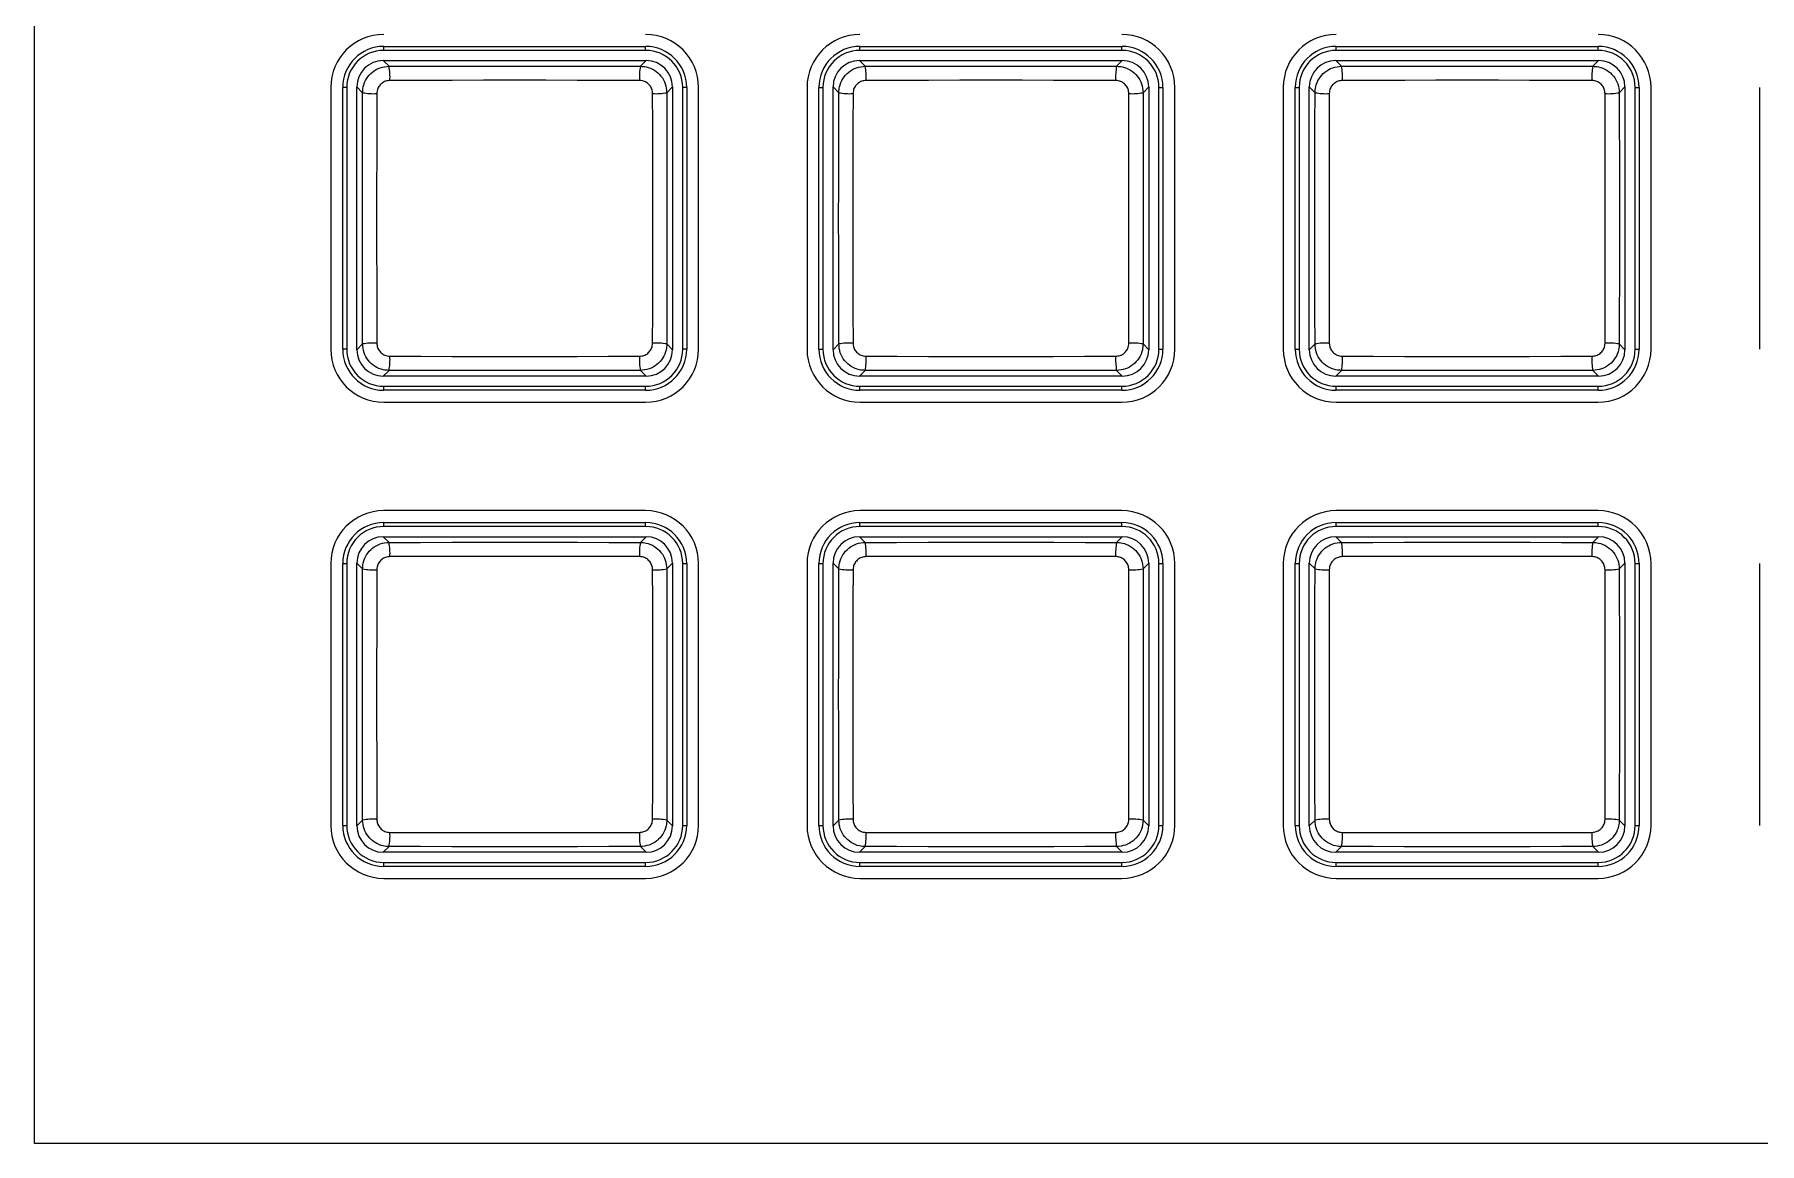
# Model space of a CAD drawing. Header units: millimetres. Extents: x 69 to 580, y 43 to 425.
# Drawn here: x 146.13 to 178.73, y 124.94 to 145.9 of the extents above; entities that cross this region are included whole.
import ezdxf

# ---------------------------------------------------------------- set-up
doc = ezdxf.new("R2010")
doc.units = ezdxf.units.MM

msp = doc.modelspace()

# ---------------------------------------------------------------- linework, layer by layer
at = {"color": 7, "linetype": 'Continuous', "lineweight": 15}
for p, q in [((146.1276, 124.9428), (146.1276, 161.8518)), ((152.7197, 145.4124), (152.8275, 145.3046)), ((152.7197, 145.4124), (157.6854, 145.4124)), ((152.7276, 145.6799), (157.6776, 145.6799)), ((152.7276, 145.6049), (152.7276, 145.6799)), ((157.6776, 145.6049), (152.7276, 145.6049)), ((157.5776, 145.3046), (157.6854, 145.4124)), ((157.6776, 145.6049), (157.6776, 145.6799)), ((161.7197, 145.4124), (161.8275, 145.3046)), ((161.7197, 145.4124), (166.6854, 145.4124)), ((161.7276, 145.6799), (166.6776, 145.6799)), ((161.7276, 145.6049), (161.7276, 145.6799)), ((166.6776, 145.6049), (161.7276, 145.6049)), ((166.5776, 145.3046), (166.6854, 145.4124)), ((166.6776, 145.6049), (166.6776, 145.6799)), ((170.7197, 145.4124), (170.8275, 145.3046)), ((170.7197, 145.4124), (175.6854, 145.4124)), ((170.7276, 145.6799), (175.6776, 145.6799)), ((170.7276, 145.6049), (170.7276, 145.6799)), ((175.6776, 145.6049), (170.7276, 145.6049)), ((175.5776, 145.3046), (175.6854, 145.4124)), ((175.6776, 145.6049), (175.6776, 145.6799)), ((151.7276, 144.9049), (151.7276, 139.9549)), ((151.9526, 139.9549), (151.9526, 144.9049)), ((152.0276, 144.9049), (151.9526, 144.9049)), ((152.0276, 144.9049), (152.0276, 139.9549)), ((152.3278, 144.8049), (152.22, 144.9127)), ((152.22, 139.947), (152.22, 144.9127)), ((158.1851, 144.9127), (158.0773, 144.8049)), ((158.1851, 144.9127), (158.1851, 139.947)), ((158.3776, 139.9549), (158.3776, 144.9049)), ((158.4526, 144.9049), (158.3776, 144.9049)), ((158.4526, 144.9049), (158.4526, 139.9549)), ((158.6776, 139.9549), (158.6776, 144.9049)), ((160.7276, 144.9049), (160.7276, 139.9549)), ((160.9526, 139.9549), (160.9526, 144.9049)), ((160.9526, 144.9049), (161.0276, 144.9049)), ((161.0276, 144.9049), (161.0276, 139.9549)), ((161.3278, 144.8049), (161.22, 144.9127)), ((161.22, 139.947), (161.22, 144.9127)), ((167.1851, 144.9127), (167.0773, 144.8049)), ((167.1851, 144.9127), (167.1851, 139.947)), ((167.3776, 139.9549), (167.3776, 144.9049)), ((167.3776, 144.9049), (167.4526, 144.9049)), ((167.4526, 144.9049), (167.4526, 139.9549)), ((167.6776, 139.9549), (167.6776, 144.9049)), ((169.7276, 144.9049), (169.7276, 139.9549)), ((169.9526, 139.9549), (169.9526, 144.9049)), ((169.9526, 144.9049), (170.0276, 144.9049)), ((170.0276, 144.9049), (170.0276, 139.9549)), ((170.3278, 144.8049), (170.22, 144.9127)), ((170.22, 139.947), (170.22, 144.9127)), ((176.1851, 144.9127), (176.0773, 144.8049)), ((176.1851, 144.9127), (176.1851, 139.947)), ((176.3776, 139.9549), (176.3776, 144.9049)), ((176.3776, 144.9049), (176.4526, 144.9049)), ((176.4526, 144.9049), (176.4526, 139.9549)), ((176.6776, 139.9549), (176.6776, 144.9049)), ((178.7276, 144.9049), (178.7276, 139.9549)), ((152.0276, 139.9549), (151.9526, 139.9549)), ((152.22, 139.947), (152.3278, 140.0548)), ((158.0773, 140.0548), (158.1851, 139.947)), ((158.4526, 139.9549), (158.3776, 139.9549)), ((160.9526, 139.9549), (161.0276, 139.9549)), ((161.22, 139.947), (161.3278, 140.0548)), ((167.0773, 140.0548), (167.1851, 139.947)), ((167.3776, 139.9549), (167.4526, 139.9549)), ((169.9526, 139.9549), (170.0276, 139.9549)), ((170.22, 139.947), (170.3278, 140.0548)), ((176.0773, 140.0548), (176.1851, 139.947)), ((176.3776, 139.9549), (176.4526, 139.9549)), ((152.8275, 139.5551), (152.7197, 139.4473)), ((157.6854, 139.4473), (157.5776, 139.5551)), ((161.8275, 139.5551), (161.7197, 139.4473)), ((166.6854, 139.4473), (166.5776, 139.5551)), ((170.8275, 139.5551), (170.7197, 139.4473)), ((175.6854, 139.4473), (175.5776, 139.5551)), ((157.6854, 139.4473), (152.7197, 139.4473)), ((152.7276, 139.1799), (152.7276, 139.2549)), ((152.7276, 139.2549), (157.6776, 139.2549)), ((157.6776, 139.1799), (157.6776, 139.2549)), ((166.6854, 139.4473), (161.7197, 139.4473)), ((161.7276, 139.1799), (161.7276, 139.2549)), ((161.7276, 139.2549), (166.6776, 139.2549)), ((166.6776, 139.1799), (166.6776, 139.2549)), ((175.6854, 139.4473), (170.7197, 139.4473)), ((170.7276, 139.1799), (170.7276, 139.2549)), ((170.7276, 139.2549), (175.6776, 139.2549)), ((175.6776, 139.1799), (175.6776, 139.2549)), ((157.6776, 139.1799), (152.7276, 139.1799)), ((152.7276, 138.9549), (157.6776, 138.9549)), ((166.6776, 139.1799), (161.7276, 139.1799)), ((161.7276, 138.9549), (166.6776, 138.9549)), ((175.6776, 139.1799), (170.7276, 139.1799)), ((170.7276, 138.9549), (175.6776, 138.9549)), ((157.6776, 136.9049), (152.7276, 136.9049)), ((152.7276, 136.6799), (157.6776, 136.6799)), ((152.7276, 136.6049), (152.7276, 136.6799)), ((157.6776, 136.6049), (152.7276, 136.6049)), ((157.6776, 136.6049), (157.6776, 136.6799)), ((166.6776, 136.9049), (161.7276, 136.9049)), ((161.7276, 136.6799), (166.6776, 136.6799)), ((161.7276, 136.6049), (161.7276, 136.6799)), ((166.6776, 136.6049), (161.7276, 136.6049)), ((166.6776, 136.6049), (166.6776, 136.6799)), ((175.6776, 136.9049), (170.7276, 136.9049)), ((170.7276, 136.6799), (175.6776, 136.6799)), ((170.7276, 136.6049), (170.7276, 136.6799)), ((175.6776, 136.6049), (170.7276, 136.6049)), ((175.6776, 136.6049), (175.6776, 136.6799)), ((152.7197, 136.4124), (152.8275, 136.3046)), ((152.7197, 136.4124), (157.6854, 136.4124)), ((157.5776, 136.3046), (157.6854, 136.4124)), ((161.7197, 136.4124), (161.8275, 136.3046)), ((161.7197, 136.4124), (166.6854, 136.4124)), ((166.5776, 136.3046), (166.6854, 136.4124)), ((170.7197, 136.4124), (170.8275, 136.3046)), ((170.7197, 136.4124), (175.6854, 136.4124)), ((175.5776, 136.3046), (175.6854, 136.4124)), ((151.7276, 135.9049), (151.7276, 130.9549)), ((151.9526, 130.9549), (151.9526, 135.9049)), ((151.9526, 135.9049), (152.0276, 135.9049)), ((152.0276, 135.9049), (152.0276, 130.9549)), ((152.3278, 135.8049), (152.22, 135.9127)), ((152.22, 130.947), (152.22, 135.9127)), ((158.1851, 135.9127), (158.0773, 135.8049)), ((158.1851, 135.9127), (158.1851, 130.947)), ((158.3776, 130.9549), (158.3776, 135.9049)), ((158.3776, 135.9049), (158.4526, 135.9049)), ((158.4526, 135.9049), (158.4526, 130.9549)), ((158.6776, 130.9549), (158.6776, 135.9049)), ((160.7276, 135.9049), (160.7276, 130.9549)), ((160.9526, 130.9549), (160.9526, 135.9049)), ((160.9526, 135.9049), (161.0276, 135.9049)), ((161.0276, 135.9049), (161.0276, 130.9549)), ((161.3278, 135.8049), (161.22, 135.9127)), ((161.22, 130.947), (161.22, 135.9127)), ((167.1851, 135.9127), (167.0773, 135.8049)), ((167.1851, 135.9127), (167.1851, 130.947)), ((167.3776, 130.9549), (167.3776, 135.9049)), ((167.3776, 135.9049), (167.4526, 135.9049)), ((167.4526, 135.9049), (167.4526, 130.9549)), ((167.6776, 130.9549), (167.6776, 135.9049)), ((169.7276, 135.9049), (169.7276, 130.9549)), ((169.9526, 130.9549), (169.9526, 135.9049)), ((169.9526, 135.9049), (170.0276, 135.9049)), ((170.0276, 135.9049), (170.0276, 130.9549)), ((170.3278, 135.8049), (170.22, 135.9127)), ((170.22, 130.947), (170.22, 135.9127)), ((176.1851, 135.9127), (176.0773, 135.8049)), ((176.1851, 135.9127), (176.1851, 130.947)), ((176.3776, 130.9549), (176.3776, 135.9049)), ((176.3776, 135.9049), (176.4526, 135.9049)), ((176.4526, 135.9049), (176.4526, 130.9549)), ((176.6776, 130.9549), (176.6776, 135.9049)), ((178.7276, 135.9049), (178.7276, 130.9549)), ((152.22, 130.947), (152.3278, 131.0548)), ((158.0773, 131.0548), (158.1851, 130.947)), ((161.22, 130.947), (161.3278, 131.0548)), ((167.0773, 131.0548), (167.1851, 130.947)), ((170.22, 130.947), (170.3278, 131.0548)), ((176.0773, 131.0548), (176.1851, 130.947)), ((151.9526, 130.9549), (152.0276, 130.9549)), ((158.3776, 130.9549), (158.4526, 130.9549)), ((160.9526, 130.9549), (161.0276, 130.9549)), ((167.3776, 130.9549), (167.4526, 130.9549)), ((169.9526, 130.9549), (170.0276, 130.9549)), ((176.3776, 130.9549), (176.4526, 130.9549)), ((152.8275, 130.5551), (152.7197, 130.4473)), ((157.6854, 130.4473), (152.7197, 130.4473)), ((157.6854, 130.4473), (157.5776, 130.5551)), ((161.8275, 130.5551), (161.7197, 130.4473)), ((166.6854, 130.4473), (161.7197, 130.4473)), ((166.6854, 130.4473), (166.5776, 130.5551)), ((170.8275, 130.5551), (170.7197, 130.4473)), ((175.6854, 130.4473), (170.7197, 130.4473)), ((175.6854, 130.4473), (175.5776, 130.5551)), ((152.7276, 130.1799), (152.7276, 130.2549)), ((152.7276, 130.2549), (157.6776, 130.2549)), ((157.6776, 130.1799), (152.7276, 130.1799)), ((157.6776, 130.1799), (157.6776, 130.2549)), ((161.7276, 130.1799), (161.7276, 130.2549)), ((161.7276, 130.2549), (166.6776, 130.2549)), ((166.6776, 130.1799), (161.7276, 130.1799)), ((166.6776, 130.1799), (166.6776, 130.2549)), ((170.7276, 130.1799), (170.7276, 130.2549)), ((170.7276, 130.2549), (175.6776, 130.2549)), ((175.6776, 130.1799), (170.7276, 130.1799)), ((175.6776, 130.1799), (175.6776, 130.2549)), ((152.7276, 129.9549), (157.6776, 129.9549)), ((161.7276, 129.9549), (166.6776, 129.9549)), ((170.7276, 129.9549), (175.6776, 129.9549)), ((212.8916, 124.9428), (146.1276, 124.9428))]:
    msp.add_line(p, q, dxfattribs=at)
at = {"color": 7, "linetype": 'Continuous', "lineweight": 15, "flags": 128}
for points in [[(152.8275, 145.3046), (153.4207, 145.3058), (154.0144, 145.3067), (154.6084, 145.3072), (155.2026, 145.3074), (155.7968, 145.3072), (156.3908, 145.3067), (156.9845, 145.3058), (157.5776, 145.3046)], [(161.8275, 145.3046), (162.4207, 145.3058), (163.0144, 145.3067), (163.6084, 145.3072), (164.2026, 145.3074), (164.7968, 145.3072), (165.3908, 145.3067), (165.9845, 145.3058), (166.5776, 145.3046)], [(170.8275, 145.3046), (171.4207, 145.3058), (172.0144, 145.3067), (172.6084, 145.3072), (173.2026, 145.3074), (173.7968, 145.3072), (174.3908, 145.3067), (174.9845, 145.3058), (175.5776, 145.3046)], [(152.3278, 140.0548), (152.3266, 140.648), (152.3257, 141.2417), (152.3252, 141.8357), (152.325, 142.4299), (152.3252, 143.0241), (152.3257, 143.6181), (152.3266, 144.2117), (152.3278, 144.8049)], [(152.5963, 144.7881), (152.5951, 144.1991), (152.5942, 143.6096), (152.5937, 143.0198), (152.5935, 142.4299), (152.5937, 141.8399), (152.5942, 141.2501), (152.5951, 140.6606), (152.5963, 140.0717)], [(157.5608, 145.0361), (156.9718, 145.0374), (156.3824, 145.0382), (155.7926, 145.0388), (155.2026, 145.0389), (154.6126, 145.0388), (154.0228, 145.0382), (153.4333, 145.0374), (152.8444, 145.0361)], [(157.8089, 140.0717), (157.8101, 140.6606), (157.8109, 141.2501), (157.8115, 141.8399), (157.8116, 142.4299), (157.8115, 143.0198), (157.8109, 143.6096), (157.8101, 144.1991), (157.8089, 144.7881)], [(158.0773, 144.8049), (158.0785, 144.2117), (158.0794, 143.6181), (158.0799, 143.0241), (158.0801, 142.4299), (158.0799, 141.8357), (158.0794, 141.2417), (158.0785, 140.648), (158.0773, 140.0548)], [(161.3278, 140.0548), (161.3266, 140.648), (161.3257, 141.2417), (161.3252, 141.8357), (161.325, 142.4299), (161.3252, 143.0241), (161.3257, 143.6181), (161.3266, 144.2117), (161.3278, 144.8049)], [(161.5963, 144.7881), (161.5951, 144.1991), (161.5942, 143.6096), (161.5937, 143.0198), (161.5935, 142.4299), (161.5937, 141.8399), (161.5942, 141.2501), (161.5951, 140.6606), (161.5963, 140.0717)], [(166.5608, 145.0361), (165.9718, 145.0374), (165.3824, 145.0382), (164.7926, 145.0388), (164.2026, 145.0389), (163.6126, 145.0388), (163.0228, 145.0382), (162.4333, 145.0374), (161.8444, 145.0361)], [(166.8089, 140.0717), (166.8101, 140.6606), (166.8109, 141.2501), (166.8115, 141.8399), (166.8116, 142.4299), (166.8115, 143.0198), (166.8109, 143.6096), (166.8101, 144.1991), (166.8089, 144.7881)], [(167.0773, 144.8049), (167.0785, 144.2117), (167.0794, 143.6181), (167.0799, 143.0241), (167.0801, 142.4299), (167.0799, 141.8357), (167.0794, 141.2417), (167.0785, 140.648), (167.0773, 140.0548)], [(170.3278, 140.0548), (170.3266, 140.648), (170.3257, 141.2417), (170.3252, 141.8357), (170.325, 142.4299), (170.3252, 143.0241), (170.3257, 143.6181), (170.3266, 144.2117), (170.3278, 144.8049)], [(170.5963, 144.7881), (170.5951, 144.1991), (170.5942, 143.6096), (170.5937, 143.0198), (170.5935, 142.4299), (170.5937, 141.8399), (170.5942, 141.2501), (170.5951, 140.6606), (170.5963, 140.0717)], [(175.5608, 145.0361), (174.9718, 145.0374), (174.3824, 145.0382), (173.7926, 145.0388), (173.2026, 145.0389), (172.6126, 145.0388), (172.0228, 145.0382), (171.4333, 145.0374), (170.8444, 145.0361)], [(175.8089, 140.0717), (175.8101, 140.6606), (175.8109, 141.2501), (175.8115, 141.8399), (175.8116, 142.4299), (175.8115, 143.0198), (175.8109, 143.6096), (175.8101, 144.1991), (175.8089, 144.7881)], [(176.0773, 144.8049), (176.0785, 144.2117), (176.0794, 143.6181), (176.0799, 143.0241), (176.0801, 142.4299), (176.0799, 141.8357), (176.0794, 141.2417), (176.0785, 140.648), (176.0773, 140.0548)], [(157.5776, 139.5551), (156.9845, 139.5539), (156.3908, 139.553), (155.7968, 139.5525), (155.2026, 139.5523), (154.6084, 139.5525), (154.0144, 139.553), (153.4207, 139.5539), (152.8275, 139.5551)], [(152.8444, 139.8236), (153.4333, 139.8224), (154.0228, 139.8215), (154.6126, 139.821), (155.2026, 139.8208), (155.7926, 139.821), (156.3824, 139.8215), (156.9718, 139.8224), (157.5608, 139.8236)], [(166.5776, 139.5551), (165.9845, 139.5539), (165.3908, 139.553), (164.7968, 139.5525), (164.2026, 139.5523), (163.6084, 139.5525), (163.0144, 139.553), (162.4207, 139.5539), (161.8275, 139.5551)], [(161.8444, 139.8236), (162.4333, 139.8224), (163.0228, 139.8215), (163.6126, 139.821), (164.2026, 139.8208), (164.7926, 139.821), (165.3824, 139.8215), (165.9718, 139.8224), (166.5608, 139.8236)], [(175.5776, 139.5551), (174.9845, 139.5539), (174.3908, 139.553), (173.7968, 139.5525), (173.2026, 139.5523), (172.6084, 139.5525), (172.0144, 139.553), (171.4207, 139.5539), (170.8275, 139.5551)], [(170.8444, 139.8236), (171.4333, 139.8224), (172.0228, 139.8215), (172.6126, 139.821), (173.2026, 139.8208), (173.7926, 139.821), (174.3824, 139.8215), (174.9718, 139.8224), (175.5608, 139.8236)], [(152.8275, 136.3046), (153.4207, 136.3058), (154.0144, 136.3067), (154.6084, 136.3072), (155.2026, 136.3074), (155.7968, 136.3072), (156.3908, 136.3067), (156.9845, 136.3058), (157.5776, 136.3046)], [(161.8275, 136.3046), (162.4207, 136.3058), (163.0144, 136.3067), (163.6084, 136.3072), (164.2026, 136.3074), (164.7968, 136.3072), (165.3908, 136.3067), (165.9845, 136.3058), (166.5776, 136.3046)], [(170.8275, 136.3046), (171.4207, 136.3058), (172.0144, 136.3067), (172.6084, 136.3072), (173.2026, 136.3074), (173.7968, 136.3072), (174.3908, 136.3067), (174.9845, 136.3058), (175.5776, 136.3046)], [(157.5608, 136.0361), (156.9718, 136.0374), (156.3824, 136.0382), (155.7926, 136.0388), (155.2026, 136.0389), (154.6126, 136.0388), (154.0228, 136.0382), (153.4333, 136.0374), (152.8444, 136.0361)], [(166.5608, 136.0361), (165.9718, 136.0374), (165.3824, 136.0382), (164.7926, 136.0388), (164.2026, 136.0389), (163.6126, 136.0388), (163.0228, 136.0382), (162.4333, 136.0374), (161.8444, 136.0361)], [(175.5608, 136.0361), (174.9718, 136.0374), (174.3824, 136.0382), (173.7926, 136.0388), (173.2026, 136.0389), (172.6126, 136.0388), (172.0228, 136.0382), (171.4333, 136.0374), (170.8444, 136.0361)], [(152.3278, 131.0548), (152.3266, 131.648), (152.3257, 132.2417), (152.3252, 132.8357), (152.325, 133.4299), (152.3252, 134.0241), (152.3257, 134.6181), (152.3266, 135.2117), (152.3278, 135.8049)], [(152.5963, 135.7881), (152.5951, 135.1991), (152.5942, 134.6096), (152.5937, 134.0198), (152.5935, 133.4299), (152.5937, 132.8399), (152.5942, 132.2501), (152.5951, 131.6606), (152.5963, 131.0717)], [(157.8089, 131.0717), (157.8101, 131.6606), (157.8109, 132.2501), (157.8115, 132.8399), (157.8116, 133.4299), (157.8115, 134.0198), (157.8109, 134.6096), (157.8101, 135.1991), (157.8089, 135.7881)], [(158.0773, 135.8049), (158.0785, 135.2117), (158.0794, 134.6181), (158.0799, 134.0241), (158.0801, 133.4299), (158.0799, 132.8357), (158.0794, 132.2417), (158.0785, 131.648), (158.0773, 131.0548)], [(161.3278, 131.0548), (161.3266, 131.648), (161.3257, 132.2417), (161.3252, 132.8357), (161.325, 133.4299), (161.3252, 134.0241), (161.3257, 134.6181), (161.3266, 135.2117), (161.3278, 135.8049)], [(161.5963, 135.7881), (161.5951, 135.1991), (161.5942, 134.6096), (161.5937, 134.0198), (161.5935, 133.4299), (161.5937, 132.8399), (161.5942, 132.2501), (161.5951, 131.6606), (161.5963, 131.0717)], [(166.8089, 131.0717), (166.8101, 131.6606), (166.8109, 132.2501), (166.8115, 132.8399), (166.8116, 133.4299), (166.8115, 134.0198), (166.8109, 134.6096), (166.8101, 135.1991), (166.8089, 135.7881)], [(167.0773, 135.8049), (167.0785, 135.2117), (167.0794, 134.6181), (167.0799, 134.0241), (167.0801, 133.4299), (167.0799, 132.8357), (167.0794, 132.2417), (167.0785, 131.648), (167.0773, 131.0548)], [(170.3278, 131.0548), (170.3266, 131.648), (170.3257, 132.2417), (170.3252, 132.8357), (170.325, 133.4299), (170.3252, 134.0241), (170.3257, 134.6181), (170.3266, 135.2117), (170.3278, 135.8049)], [(170.5963, 135.7881), (170.5951, 135.1991), (170.5942, 134.6096), (170.5937, 134.0198), (170.5935, 133.4299), (170.5937, 132.8399), (170.5942, 132.2501), (170.5951, 131.6606), (170.5963, 131.0717)], [(175.8089, 131.0717), (175.8101, 131.6606), (175.8109, 132.2501), (175.8115, 132.8399), (175.8116, 133.4299), (175.8115, 134.0198), (175.8109, 134.6096), (175.8101, 135.1991), (175.8089, 135.7881)], [(176.0773, 135.8049), (176.0785, 135.2117), (176.0794, 134.6181), (176.0799, 134.0241), (176.0801, 133.4299), (176.0799, 132.8357), (176.0794, 132.2417), (176.0785, 131.648), (176.0773, 131.0548)], [(152.8444, 130.8236), (153.4333, 130.8224), (154.0228, 130.8215), (154.6126, 130.821), (155.2026, 130.8208), (155.7926, 130.821), (156.3824, 130.8215), (156.9718, 130.8224), (157.5608, 130.8236)], [(161.8444, 130.8236), (162.4333, 130.8224), (163.0228, 130.8215), (163.6126, 130.821), (164.2026, 130.8208), (164.7926, 130.821), (165.3824, 130.8215), (165.9718, 130.8224), (166.5608, 130.8236)], [(170.8444, 130.8236), (171.4333, 130.8224), (172.0228, 130.8215), (172.6126, 130.821), (173.2026, 130.8208), (173.7926, 130.821), (174.3824, 130.8215), (174.9718, 130.8224), (175.5608, 130.8236)], [(157.5776, 130.5551), (156.9845, 130.5539), (156.3908, 130.553), (155.7968, 130.5525), (155.2026, 130.5523), (154.6084, 130.5525), (154.0144, 130.553), (153.4207, 130.5539), (152.8275, 130.5551)], [(166.5776, 130.5551), (165.9845, 130.5539), (165.3908, 130.553), (164.7968, 130.5525), (164.2026, 130.5523), (163.6084, 130.5525), (163.0144, 130.553), (162.4207, 130.5539), (161.8275, 130.5551)], [(175.5776, 130.5551), (174.9845, 130.5539), (174.3908, 130.553), (173.7968, 130.5525), (173.2026, 130.5523), (172.6084, 130.5525), (172.0144, 130.553), (171.4207, 130.5539), (170.8275, 130.5551)]]:
    msp.add_lwpolyline(points, dxfattribs=at)
at = {"color": 7, "linetype": 'Continuous', "lineweight": 15}
for centre, radius, start, end in [((152.7276, 144.9049), 1, 90, 180), ((157.6776, 144.9049), 1, 0, 90), ((161.7276, 144.9049), 1, 90, 180), ((166.6776, 144.9049), 1, 0, 90), ((170.7276, 144.9049), 1, 90, 180), ((175.6776, 144.9049), 1, 0, 90), ((152.7276, 144.9049), 0.775, 90, 180), ((152.7276, 144.9049), 0.7, 90, 180), ((157.6776, 144.9049), 0.775, 0, 90), ((157.6776, 144.9049), 0.7, 0, 90), ((161.7276, 144.9049), 0.775, 90, 180), ((161.7276, 144.9049), 0.7, 90, 180), ((166.6776, 144.9049), 0.775, 0, 90), ((166.6776, 144.9049), 0.7, 0, 90), ((170.7276, 144.9049), 0.775, 90, 180), ((170.7276, 144.9049), 0.7, 90, 180), ((175.6776, 144.9049), 0.775, 0, 90), ((175.6776, 144.9049), 0.7, 0, 90), ((151.732, 145.1011), 1.1143, 356.65813, 10.5229), ((158.6734, 145.1011), 1.1145, 169.47876, 183.341), ((160.7319, 145.1011), 1.1143, 356.65795, 10.52269), ((167.6732, 145.1011), 1.1143, 169.47721, 183.34255), ((169.7319, 145.1011), 1.1143, 356.65781, 10.52243), ((176.6732, 145.1011), 1.1143, 169.47749, 183.34207), ((152.5313, 145.9005), 1.1143, 259.47686, 273.34206), ((157.8738, 145.9005), 1.1143, 266.65794, 280.52314), ((161.5313, 145.9005), 1.1143, 259.47693, 273.34201), ((166.8738, 145.9005), 1.1143, 266.65801, 280.52304), ((170.5313, 145.9005), 1.1143, 259.47696, 273.34199), ((175.8738, 145.9005), 1.1143, 266.65802, 280.52303), ((152.7276, 139.9549), 1, 180, 270), ((152.7276, 139.9549), 0.775, 180, 270), ((152.7276, 139.9549), 0.7, 180, 270), ((152.5313, 138.9593), 1.1143, 86.65757, 100.52271), ((157.6776, 139.9549), 1, 270, 0), ((157.6776, 139.9549), 0.775, 270, 0), ((157.6776, 139.9549), 0.7, 270, 0), ((157.8738, 138.9593), 1.1143, 79.47729, 93.34243), ((161.7276, 139.9549), 1, 180, 270), ((161.7276, 139.9549), 0.775, 180, 270), ((161.7276, 139.9549), 0.7, 180, 270), ((161.5313, 138.9593), 1.1143, 86.65762, 100.52264), ((166.6776, 139.9549), 1, 270, 0), ((166.6776, 139.9549), 0.775, 270, 0), ((166.6776, 139.9549), 0.7, 270, 0), ((166.8738, 138.9593), 1.1143, 79.47738, 93.34236), ((170.7276, 139.9549), 1, 180, 270), ((170.7276, 139.9549), 0.775, 180, 270), ((170.7276, 139.9549), 0.7, 180, 270), ((170.5313, 138.9593), 1.1143, 86.65765, 100.52262), ((175.6776, 139.9549), 1, 270, 0), ((175.6776, 139.9549), 0.775, 270, 0), ((175.6776, 139.9549), 0.7, 270, 0), ((175.8738, 138.9593), 1.1143, 79.47739, 93.34234), ((151.732, 139.7586), 1.1143, 349.47693, 3.34199), ((158.6734, 139.7586), 1.1145, 176.65888, 190.52141), ((160.732, 139.7586), 1.1143, 349.47714, 3.34217), ((167.6731, 139.7586), 1.1142, 176.65733, 190.52296), ((169.732, 139.7586), 1.1143, 349.4774, 3.34231), ((176.6732, 139.7586), 1.1143, 176.65781, 190.52268), ((152.7276, 135.9049), 1, 90, 180), ((152.7276, 135.9049), 0.775, 90, 180), ((152.7276, 135.9049), 0.7, 90, 180), ((157.6776, 135.9049), 1, 0, 90), ((157.6776, 135.9049), 0.775, 0, 90), ((157.6776, 135.9049), 0.7, 0, 90), ((161.7276, 135.9049), 1, 90, 180), ((161.7276, 135.9049), 0.775, 90, 180), ((161.7276, 135.9049), 0.7, 90, 180), ((166.6776, 135.9049), 1, 0, 90), ((166.6776, 135.9049), 0.775, 0, 90), ((166.6776, 135.9049), 0.7, 0, 90), ((170.7276, 135.9049), 1, 90, 180), ((170.7276, 135.9049), 0.775, 90, 180), ((170.7276, 135.9049), 0.7, 90, 180), ((175.6776, 135.9049), 1, 0, 90), ((175.6776, 135.9049), 0.775, 0, 90), ((175.6776, 135.9049), 0.7, 0, 90), ((151.732, 136.1011), 1.1143, 356.65794, 10.52314), ((158.6734, 136.1011), 1.1145, 169.47852, 183.34119), ((160.732, 136.1011), 1.1143, 356.65776, 10.52293), ((167.6731, 136.1011), 1.1142, 169.47698, 183.34274), ((169.732, 136.1011), 1.1143, 356.65762, 10.52267), ((176.6732, 136.1011), 1.1143, 169.47726, 183.34226), ((152.5313, 136.9005), 1.1143, 259.47707, 273.34224), ((157.8738, 136.9005), 1.1143, 266.65776, 280.52293), ((161.5313, 136.9005), 1.1143, 259.47715, 273.34219), ((166.8738, 136.9005), 1.1143, 266.65783, 280.52283), ((170.5313, 136.9005), 1.1143, 259.47717, 273.34217), ((175.8738, 136.9005), 1.1143, 266.65784, 280.52282), ((152.5313, 129.9593), 1.1142, 86.65726, 100.52302), ((157.8738, 129.9593), 1.1142, 79.47698, 93.34274), ((161.5313, 129.9593), 1.1142, 86.65731, 100.52295), ((166.8738, 129.9593), 1.1143, 79.47707, 93.34267), ((170.5313, 129.9593), 1.1143, 86.65734, 100.52293), ((175.8738, 129.9593), 1.1143, 79.47708, 93.34265), ((152.7276, 130.9549), 1, 180, 270), ((152.7276, 130.9549), 0.775, 180, 270), ((152.7276, 130.9549), 0.7, 180, 270), ((151.732, 130.7586), 1.1143, 349.47699, 3.34196), ((158.6734, 130.7586), 1.1145, 176.65891, 190.52135), ((157.6776, 130.9549), 1, 270, 0), ((157.6776, 130.9549), 0.775, 270, 0), ((157.6776, 130.9549), 0.7, 270, 0), ((161.7276, 130.9549), 1, 180, 270), ((161.7276, 130.9549), 0.775, 180, 270), ((161.7276, 130.9549), 0.7, 180, 270), ((160.732, 130.7586), 1.1143, 349.4772, 3.34214), ((167.6731, 130.7586), 1.1143, 176.65737, 190.5229), ((166.6776, 130.9549), 1, 270, 0), ((166.6776, 130.9549), 0.775, 270, 0), ((166.6776, 130.9549), 0.7, 270, 0), ((170.7276, 130.9549), 1, 180, 270), ((170.7276, 130.9549), 0.775, 180, 270), ((170.7276, 130.9549), 0.7, 180, 270), ((169.732, 130.7586), 1.1143, 349.47746, 3.34228), ((176.6732, 130.7586), 1.1143, 176.65785, 190.52262), ((175.6776, 130.9549), 1, 270, 0), ((175.6776, 130.9549), 0.775, 270, 0), ((175.6776, 130.9549), 0.7, 270, 0)]:
    msp.add_arc(centre, radius, start, end, dxfattribs=at)
for centre, major_axis in [((152.7203, 144.9121), (-0.354, 0.354)), ((157.6848, 144.9121), (0.354, 0.354)), ((161.7203, 144.9121), (-0.354, 0.354)), ((166.6848, 144.9121), (0.354, 0.354)), ((170.7203, 144.9121), (-0.354, 0.354)), ((175.6848, 144.9121), (0.354, 0.354)), ((152.7203, 139.9476), (-0.354, -0.354)), ((157.6848, 139.9476), (0.354, -0.354)), ((161.7203, 139.9476), (-0.354, -0.354)), ((166.6848, 139.9476), (0.354, -0.354)), ((170.7203, 139.9476), (-0.354, -0.354)), ((175.6848, 139.9476), (0.354, -0.354)), ((152.7203, 135.9121), (-0.354, 0.354)), ((157.6848, 135.9121), (0.354, 0.354)), ((161.7203, 135.9121), (-0.354, 0.354)), ((166.6848, 135.9121), (0.354, 0.354)), ((170.7203, 135.9121), (-0.354, 0.354)), ((175.6848, 135.9121), (0.354, 0.354)), ((152.7203, 130.9476), (-0.354, -0.354)), ((157.6848, 130.9476), (0.354, -0.354)), ((161.7203, 130.9476), (-0.354, -0.354)), ((166.6848, 130.9476), (0.354, -0.354)), ((170.7203, 130.9476), (-0.354, -0.354)), ((175.6848, 130.9476), (0.354, -0.354))]:
    msp.add_ellipse(centre, major_axis=major_axis, ratio=0.9987828, start_param=5.4983961, end_param=7.0679745, dxfattribs=at)
for points, knots in [([(152.3278, 144.8049), (152.3303, 144.8417), (152.3366, 144.9344), (152.3965, 145.0747), (152.5095, 145.2015), (152.6592, 145.2878), (152.7714, 145.299), (152.8275, 145.3046)], [0, 0, 0, 0, 0.1411818, 0.3557836, 0.570464, 0.7852573, 1, 1, 1, 1]), ([(157.5776, 145.3046), (157.6144, 145.3021), (157.7071, 145.2959), (157.8474, 145.2359), (157.9742, 145.1229), (158.0605, 144.9733), (158.0717, 144.861), (158.0773, 144.8049)], [0, 0, 0, 0, 0.1411842, 0.3557856, 0.5704639, 0.785258, 1, 1, 1, 1]), ([(161.3278, 144.8049), (161.3303, 144.8417), (161.3366, 144.9344), (161.3965, 145.0747), (161.5095, 145.2015), (161.6592, 145.2878), (161.7714, 145.299), (161.8275, 145.3046)], [0, 0, 0, 0, 0.1411817, 0.3557832, 0.5704633, 0.7852563, 1, 1, 1, 1]), ([(166.5776, 145.3046), (166.6144, 145.3021), (166.7071, 145.2959), (166.8474, 145.2359), (166.9742, 145.1229), (167.0605, 144.9733), (167.0717, 144.861), (167.0773, 144.8049)], [0, 0, 0, 0, 0.1411831, 0.3557846, 0.5704638, 0.7852579, 1, 1, 1, 1]), ([(170.3278, 144.8049), (170.3303, 144.8417), (170.3366, 144.9344), (170.3965, 145.0747), (170.5095, 145.2015), (170.6592, 145.2878), (170.7714, 145.299), (170.8275, 145.3046)], [0, 0, 0, 0, 0.1411816, 0.3557828, 0.5704636, 0.7852559, 1, 1, 1, 1]), ([(175.5776, 145.3046), (175.6144, 145.3021), (175.7071, 145.2959), (175.8474, 145.2359), (175.9742, 145.1229), (176.0605, 144.9733), (176.0717, 144.861), (176.0773, 144.8049)], [0, 0, 0, 0, 0.1411825, 0.3557848, 0.5704639, 0.7852578, 1, 1, 1, 1]), ([(152.8444, 145.0361), (152.8165, 145.0333), (152.7608, 145.0277), (152.6866, 144.9849), (152.6305, 144.9219), (152.6007, 144.8523), (152.5975, 144.8063), (152.5963, 144.7881)], [0, 0, 0, 0, 0.21477206, 0.42954728, 0.64419475, 0.8587914, 1, 1, 1, 1]), ([(157.8089, 144.7881), (157.8061, 144.8159), (157.8005, 144.8716), (157.7576, 144.9459), (157.6947, 145.002), (157.625, 145.0318), (157.579, 145.0349), (157.5608, 145.0361)], [0, 0, 0, 0, 0.2147718, 0.4295467, 0.6441971, 0.8587916, 1, 1, 1, 1]), ([(161.8444, 145.0361), (161.8165, 145.0333), (161.7608, 145.0277), (161.6866, 144.9849), (161.6305, 144.9219), (161.6007, 144.8523), (161.5975, 144.8063), (161.5963, 144.7881)], [0, 0, 0, 0, 0.2147701, 0.4295456, 0.6441951, 0.8587912, 1, 1, 1, 1]), ([(166.8089, 144.7881), (166.8061, 144.8159), (166.8005, 144.8716), (166.7576, 144.9459), (166.6947, 145.002), (166.625, 145.0318), (166.579, 145.0349), (166.5608, 145.0361)], [0, 0, 0, 0, 0.2147728, 0.4295473, 0.6441983, 0.8587935, 1, 1, 1, 1]), ([(170.8444, 145.0361), (170.8165, 145.0333), (170.7608, 145.0277), (170.6866, 144.9849), (170.6305, 144.9219), (170.6007, 144.8523), (170.5975, 144.8063), (170.5963, 144.7881)], [0, 0, 0, 0, 0.214769, 0.4295457, 0.6441952, 0.858791, 1, 1, 1, 1]), ([(175.8089, 144.7881), (175.8061, 144.8159), (175.8005, 144.8716), (175.7576, 144.9459), (175.6947, 145.002), (175.625, 145.0318), (175.579, 145.0349), (175.5608, 145.0361)], [0, 0, 0, 0, 0.2147725, 0.4295471, 0.6441982, 0.8587943, 1, 1, 1, 1]), ([(152.8275, 139.5551), (152.7908, 139.5576), (152.6981, 139.5639), (152.5577, 139.6238), (152.431, 139.7368), (152.3447, 139.8865), (152.3335, 139.9987), (152.3278, 140.0548)], [0, 0, 0, 0, 0.1411816, 0.3557831, 0.5704615, 0.7852556, 1, 1, 1, 1]), ([(152.5963, 140.0717), (152.5991, 140.0438), (152.6047, 139.9881), (152.6476, 139.9139), (152.7105, 139.8578), (152.7802, 139.828), (152.8261, 139.8248), (152.8444, 139.8236)], [0, 0, 0, 0, 0.2147677, 0.4295475, 0.6441954, 0.8587906, 1, 1, 1, 1]), ([(157.5608, 139.8236), (157.5886, 139.8264), (157.6443, 139.832), (157.7186, 139.8748), (157.7747, 139.9378), (157.8045, 140.0074), (157.8076, 140.0534), (157.8089, 140.0717)], [0, 0, 0, 0, 0.2147735, 0.4295471, 0.6441953, 0.8587952, 1, 1, 1, 1]), ([(158.0773, 140.0548), (158.0748, 140.018), (158.0686, 139.9254), (158.0086, 139.785), (157.8956, 139.6583), (157.746, 139.572), (157.6337, 139.5607), (157.5776, 139.5551)], [0, 0, 0, 0, 0.1411837, 0.3557846, 0.5704625, 0.7852561, 1, 1, 1, 1]), ([(161.8275, 139.5551), (161.7908, 139.5576), (161.6981, 139.5639), (161.5577, 139.6238), (161.431, 139.7368), (161.3447, 139.8865), (161.3335, 139.9987), (161.3278, 140.0548)], [0, 0, 0, 0, 0.1411815, 0.3557838, 0.5704619, 0.7852558, 1, 1, 1, 1]), ([(161.5963, 140.0717), (161.5991, 140.0438), (161.6047, 139.9881), (161.6476, 139.9139), (161.7105, 139.8578), (161.7802, 139.828), (161.8261, 139.8248), (161.8444, 139.8236)], [0, 0, 0, 0, 0.2147681, 0.4295471, 0.6441972, 0.8587927, 1, 1, 1, 1]), ([(166.5608, 139.8236), (166.5886, 139.8264), (166.6443, 139.832), (166.7186, 139.8748), (166.7747, 139.9378), (166.8045, 140.0074), (166.8076, 140.0534), (166.8089, 140.0717)], [0, 0, 0, 0, 0.2147714, 0.4295452, 0.6441952, 0.8587953, 1, 1, 1, 1]), ([(167.0773, 140.0548), (167.0748, 140.018), (167.0686, 139.9254), (167.0086, 139.785), (166.8956, 139.6583), (166.746, 139.572), (166.6337, 139.5607), (166.5776, 139.5551)], [0, 0, 0, 0, 0.14118372, 0.35578477, 0.57046349, 0.78525719, 1, 1, 1, 1]), ([(170.8275, 139.5551), (170.7908, 139.5576), (170.6981, 139.5639), (170.5577, 139.6238), (170.431, 139.7368), (170.3447, 139.8865), (170.3335, 139.9987), (170.3278, 140.0548)], [0, 0, 0, 0, 0.1411825, 0.3557841, 0.5704625, 0.7852559, 1, 1, 1, 1]), ([(170.5963, 140.0717), (170.5991, 140.0438), (170.6047, 139.9881), (170.6476, 139.9139), (170.7105, 139.8578), (170.7802, 139.828), (170.8261, 139.8248), (170.8444, 139.8236)], [0, 0, 0, 0, 0.2147685, 0.4295484, 0.6441968, 0.8587938, 1, 1, 1, 1]), ([(175.5608, 139.8236), (175.5886, 139.8264), (175.6443, 139.832), (175.7186, 139.8748), (175.7747, 139.9378), (175.8045, 140.0074), (175.8076, 140.0534), (175.8089, 140.0717)], [0, 0, 0, 0, 0.2147709, 0.4295454, 0.6441952, 0.8587955, 1, 1, 1, 1]), ([(176.0773, 140.0548), (176.0748, 140.018), (176.0686, 139.9254), (176.0086, 139.785), (175.8956, 139.6583), (175.746, 139.572), (175.6337, 139.5607), (175.5776, 139.5551)], [0, 0, 0, 0, 0.14118385, 0.35578482, 0.57046382, 0.7852571, 1, 1, 1, 1]), ([(152.3278, 135.8049), (152.3303, 135.8417), (152.3366, 135.9344), (152.3965, 136.0747), (152.5095, 136.2015), (152.6592, 136.2878), (152.7714, 136.299), (152.8275, 136.3046)], [0, 0, 0, 0, 0.14118181, 0.35578466, 0.57046327, 0.78525767, 1, 1, 1, 1]), ([(157.5776, 136.3046), (157.6144, 136.3021), (157.7071, 136.2959), (157.8474, 136.2359), (157.9742, 136.1229), (158.0605, 135.9733), (158.0717, 135.861), (158.0773, 135.8049)], [0, 0, 0, 0, 0.1411838, 0.3557851, 0.5704631, 0.785257, 1, 1, 1, 1]), ([(161.3278, 135.8049), (161.3303, 135.8417), (161.3366, 135.9344), (161.3965, 136.0747), (161.5095, 136.2015), (161.6592, 136.2878), (161.7714, 136.299), (161.8275, 136.3046)], [0, 0, 0, 0, 0.1411816, 0.3557842, 0.5704626, 0.7852567, 1, 1, 1, 1]), ([(166.5776, 136.3046), (166.6144, 136.3021), (166.7071, 136.2959), (166.8474, 136.2359), (166.9742, 136.1229), (167.0605, 135.9733), (167.0717, 135.861), (167.0773, 135.8049)], [0, 0, 0, 0, 0.1411827, 0.355784, 0.570463, 0.785257, 1, 1, 1, 1]), ([(170.3278, 135.8049), (170.3303, 135.8417), (170.3366, 135.9344), (170.3965, 136.0747), (170.5095, 136.2015), (170.6592, 136.2878), (170.7714, 136.299), (170.8275, 136.3046)], [0, 0, 0, 0, 0.1411816, 0.3557838, 0.5704628, 0.7852563, 1, 1, 1, 1]), ([(175.5776, 136.3046), (175.6144, 136.3021), (175.7071, 136.2959), (175.8474, 136.2359), (175.9742, 136.1229), (176.0605, 135.9733), (176.0717, 135.861), (176.0773, 135.8049)], [0, 0, 0, 0, 0.1411821, 0.3557842, 0.5704631, 0.7852568, 1, 1, 1, 1]), ([(152.8444, 136.0361), (152.8165, 136.0333), (152.7608, 136.0277), (152.6866, 135.9849), (152.6305, 135.9219), (152.6007, 135.8523), (152.5975, 135.8063), (152.5963, 135.7881)], [0, 0, 0, 0, 0.2147727, 0.4295469, 0.6441946, 0.8587937, 1, 1, 1, 1]), ([(157.8089, 135.7881), (157.8061, 135.8159), (157.8005, 135.8716), (157.7576, 135.9459), (157.6947, 136.002), (157.625, 136.0318), (157.579, 136.0349), (157.5608, 136.0361)], [0, 0, 0, 0, 0.2147697, 0.4295471, 0.6441962, 0.8587911, 1, 1, 1, 1]), ([(161.8444, 136.0361), (161.8165, 136.0333), (161.7608, 136.0277), (161.6866, 135.9849), (161.6305, 135.9219), (161.6007, 135.8523), (161.5975, 135.8063), (161.5963, 135.7881)], [0, 0, 0, 0, 0.2147707, 0.4295453, 0.6441949, 0.8587934, 1, 1, 1, 1]), ([(166.8089, 135.7881), (166.8061, 135.8159), (166.8005, 135.8716), (166.7576, 135.9459), (166.6947, 136.002), (166.625, 136.0318), (166.579, 136.0349), (166.5608, 136.0361)], [0, 0, 0, 0, 0.2147708, 0.4295477, 0.6441975, 0.858793, 1, 1, 1, 1]), ([(170.8444, 136.0361), (170.8165, 136.0333), (170.7608, 136.0277), (170.6866, 135.9849), (170.6305, 135.9219), (170.6007, 135.8523), (170.5975, 135.8063), (170.5963, 135.7881)], [0, 0, 0, 0, 0.2147696, 0.4295453, 0.6441951, 0.8587932, 1, 1, 1, 1]), ([(175.8089, 135.7881), (175.8061, 135.8159), (175.8005, 135.8716), (175.7576, 135.9459), (175.6947, 136.002), (175.625, 136.0318), (175.579, 136.0349), (175.5608, 136.0361)], [0, 0, 0, 0, 0.2147705, 0.4295475, 0.6441973, 0.8587938, 1, 1, 1, 1]), ([(152.8275, 130.5551), (152.7908, 130.5576), (152.6981, 130.5639), (152.5577, 130.6238), (152.431, 130.7368), (152.3447, 130.8865), (152.3335, 130.9987), (152.3278, 131.0548)], [0, 0, 0, 0, 0.14118187, 0.35578304, 0.57046233, 0.78525661, 1, 1, 1, 1]), ([(152.5963, 131.0717), (152.5991, 131.0438), (152.6047, 130.9881), (152.6476, 130.9139), (152.7105, 130.8578), (152.7802, 130.828), (152.8261, 130.8248), (152.8444, 130.8236)], [0, 0, 0, 0, 0.2147679, 0.4295458, 0.6441954, 0.8587908, 1, 1, 1, 1]), ([(157.5608, 130.8236), (157.5886, 130.8264), (157.6443, 130.832), (157.7186, 130.8748), (157.7747, 130.9378), (157.8045, 131.0074), (157.8076, 131.0534), (157.8089, 131.0717)], [0, 0, 0, 0, 0.2147735, 0.4295485, 0.644197, 0.858795, 1, 1, 1, 1]), ([(158.0773, 131.0548), (158.0748, 131.018), (158.0686, 130.9254), (158.0086, 130.785), (157.8956, 130.6583), (157.746, 130.572), (157.6337, 130.5607), (157.5776, 130.5551)], [0, 0, 0, 0, 0.14118258, 0.35578369, 0.57046256, 0.78525575, 1, 1, 1, 1]), ([(161.8275, 130.5551), (161.7908, 130.5576), (161.6981, 130.5639), (161.5577, 130.6238), (161.431, 130.7368), (161.3447, 130.8865), (161.3335, 130.9987), (161.3278, 131.0548)], [0, 0, 0, 0, 0.1411817, 0.3557838, 0.5704628, 0.7852569, 1, 1, 1, 1]), ([(161.5963, 131.0717), (161.5991, 131.0438), (161.6047, 130.9881), (161.6476, 130.9139), (161.7105, 130.8578), (161.7802, 130.828), (161.8261, 130.8248), (161.8444, 130.8236)], [0, 0, 0, 0, 0.2147683, 0.4295454, 0.6441971, 0.8587929, 1, 1, 1, 1]), ([(166.5608, 130.8236), (166.5886, 130.8264), (166.6443, 130.832), (166.7186, 130.8748), (166.7747, 130.9378), (166.8045, 131.0074), (166.8076, 131.0534), (166.8089, 131.0717)], [0, 0, 0, 0, 0.2147713, 0.4295466, 0.6441969, 0.8587951, 1, 1, 1, 1]), ([(167.0773, 131.0548), (167.0748, 131.018), (167.0686, 130.9254), (167.0086, 130.785), (166.8956, 130.6583), (166.746, 130.572), (166.6337, 130.5607), (166.5776, 130.5551)], [0, 0, 0, 0, 0.1411826, 0.3557838, 0.5704636, 0.7852568, 1, 1, 1, 1]), ([(170.8275, 130.5551), (170.7908, 130.5576), (170.6981, 130.5639), (170.5577, 130.6238), (170.431, 130.7368), (170.3447, 130.8865), (170.3335, 130.9987), (170.3278, 131.0548)], [0, 0, 0, 0, 0.14118277, 0.35578407, 0.57046337, 0.78525694, 1, 1, 1, 1]), ([(170.5963, 131.0717), (170.5991, 131.0438), (170.6047, 130.9881), (170.6476, 130.9139), (170.7105, 130.8578), (170.7802, 130.828), (170.8261, 130.8248), (170.8444, 130.8236)], [0, 0, 0, 0, 0.2147687, 0.4295466, 0.6441968, 0.8587939, 1, 1, 1, 1]), ([(175.5608, 130.8236), (175.5886, 130.8264), (175.6443, 130.832), (175.7186, 130.8748), (175.7747, 130.9378), (175.8045, 131.0074), (175.8076, 131.0534), (175.8089, 131.0717)], [0, 0, 0, 0, 0.2147709, 0.4295467, 0.6441969, 0.8587953, 1, 1, 1, 1]), ([(176.0773, 131.0548), (176.0748, 131.018), (176.0686, 130.9254), (176.0086, 130.785), (175.8956, 130.6583), (175.746, 130.572), (175.6337, 130.5607), (175.5776, 130.5551)], [0, 0, 0, 0, 0.1411828, 0.3557839, 0.5704639, 0.7852568, 1, 1, 1, 1])]:
    msp.add_open_spline(points, degree=3, knots=knots, dxfattribs=at)

doc.saveas('drawing.dxf')
